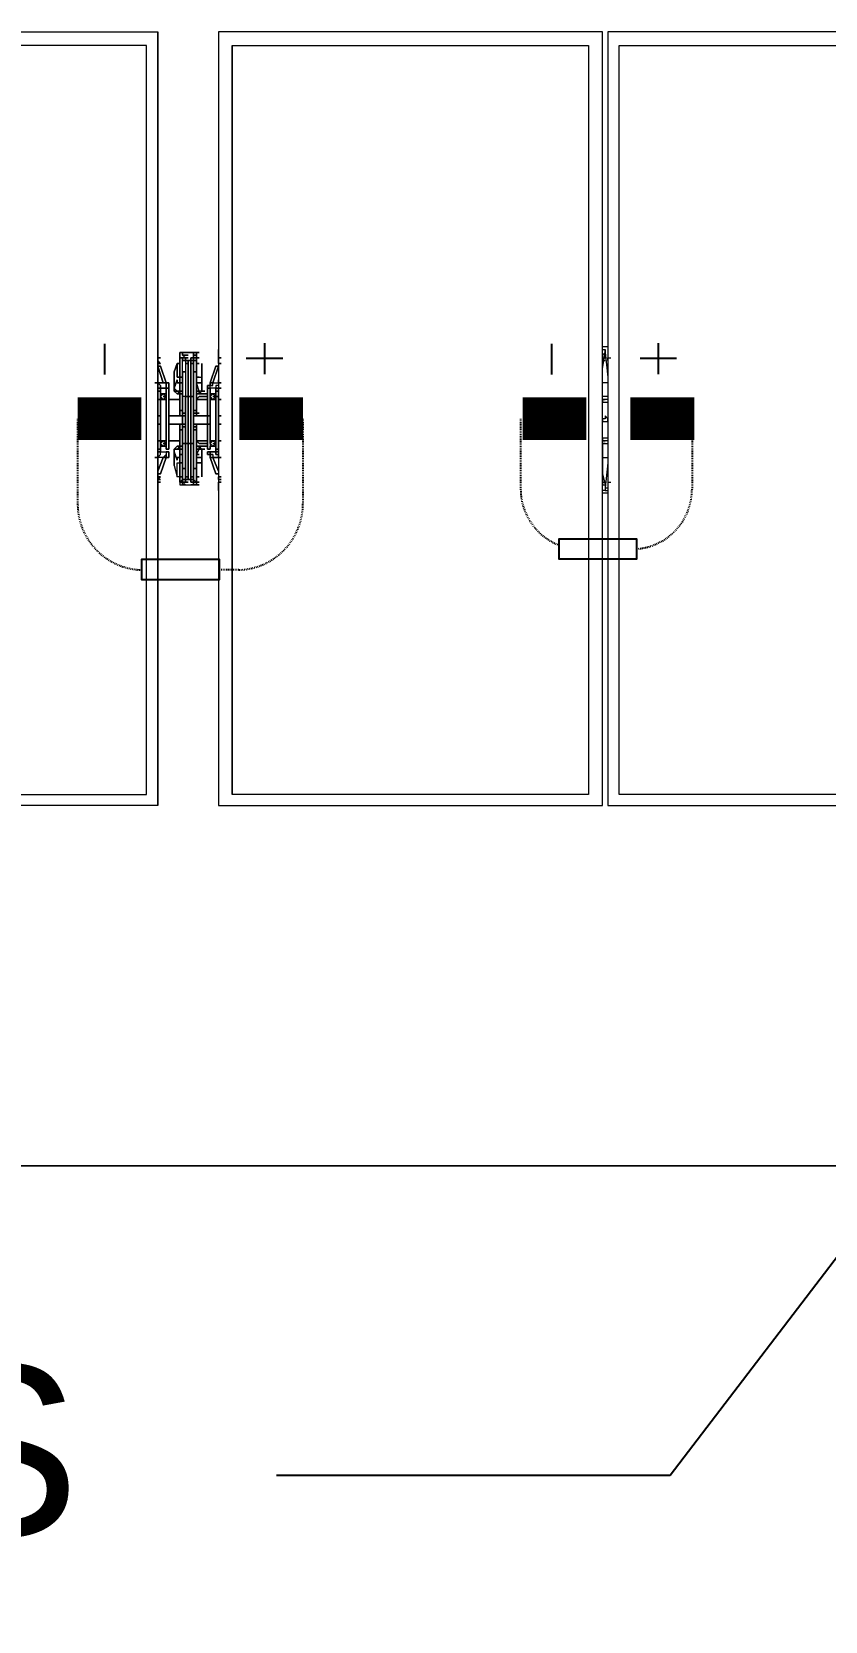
# Model space of a CAD drawing. Header units: feet. Extents: x -12372 to 90117, y -14865 to 4121.
# Drawn here: x 1291.1 to 1384, y 1225.2 to 1411.2 of the extents above; entities that cross this region are included whole.
import ezdxf
from ezdxf import colors
from ezdxf.entities.mleader import LeaderData, LeaderLine
from ezdxf.lldxf.tags import DXFTag
from ezdxf.math import Vec2, Vec3

# ---------------------------------------------------------------- set-up
doc = ezdxf.new("R2010")
doc.units = ezdxf.units.FT
doc.header["$MEASUREMENT"] = 0
doc.linetypes.add('HIDDEN', pattern=[0.375, 0.25, -0.125])
for name, color, linetype in [('E-DC HARNESS-POS', 10, 'DC HARNESS CABLE'), ('E-HARN-COMP', 8, 'Continuous'), ('E-TRNK-CABL-NEG', 6, 'HIDDEN'), ('E-TRUNK-CABLE-POS', 6, 'HIDDEN'), ('G-ANNO-TEXT', 1, 'Continuous'), ('Polarity-Text', 7, 'Continuous')]:
    doc.layers.add(name, color=color, linetype=linetype)
doc.styles.add('NEI-A', font='arial.ttf')
doc.styles.get("Standard").update_dxf_attribs({"font": 'arial.ttf'})
tags = doc.linetypes.add('DC HARNESS CABLE', pattern='A,0.5,-0.2,["DH",Standard,S=0.1,R=0,X=-0.1,Y=-0.05],-0.2', length=0.9).pattern_tags.tags
tags[6] = DXFTag(74, 10)

# ---------------------------------------------------------------- blocks, each defined once
blk = doc.blocks.new('A$Cc93f9aa1')
at = {"lineweight": 5}
for points in [[(5.98309, 0), (5.75143, 0), (5.75143, 0.46665), (5.98309, 0.46665)], [(6.25141, 0), (6.25141, 0.46665), (6.01976, 0.46665), (6.01976, 0)], [(6.48474, 0.46665), (6.25475, 0.46665), (6.25475, 0), (6.48474, 0)], [(5.97642, 0.00667), (5.97642, 0.45831), (5.7581, 0.45831), (5.7581, 0.00667)], [(6.02809, 0.45831), (6.24308, 0.45831), (6.24308, 0.00667), (6.02809, 0.00667)], [(6.26141, 0.45831), (6.47807, 0.45831), (6.47807, 0.00667), (6.26141, 0.00667)], [(5.98476, 0.26666), (5.98309, 0.26832), (5.98309, 0.26999), (5.98309, 0.27499), (5.98309, 0.26999), (5.98309, 0.26832)], [(6.00809, 0.26999), (6.00642, 0.26999), (6.00642, 0.27332), (6.00642, 0.27166), (6.00476, 0.27166), (6.00476, 0.26999), (6.00642, 0.26999), (6.00476, 0.26999), (6.00642, 0.26999), (6.00476, 0.26999), (6.00309, 0.26999), (6.00476, 0.26999), (6.00309, 0.26999), (6.00476, 0.26999), (6.00642, 0.26999), (6.00476, 0.26999), (6.00309, 0.26999), (6.00309, 0.26832), (6.00309, 0.26999), (6.00476, 0.26999), (6.00309, 0.26999), (6.00476, 0.26999), (6.00476, 0.26832), (6.00309, 0.26832), (6.00142, 0.26832), (5.99976, 0.26832), (5.99809, 0.26832), (5.99809, 0.26999), (5.99642, 0.26999), (5.99642, 0.27332), (5.99809, 0.27332), (5.99809, 0.27166), (5.99976, 0.27166), (5.99809, 0.27166), (5.99809, 0.27332), (5.99976, 0.27332), (6.00476, 0.27332), (6.00642, 0.27332), (6.00809, 0.27332), (6.00642, 0.27332), (6.00476, 0.27332), (5.99976, 0.27332), (5.99809, 0.27332), (5.99642, 0.27332), (5.99642, 0.26999), (5.99809, 0.26999), (5.99809, 0.26832), (5.99976, 0.26832), (6.00142, 0.26832), (6.00309, 0.26832), (6.00476, 0.26832), (6.00476, 0.26999), (6.00476, 0.27166), (6.00642, 0.27166), (6.00642, 0.27332), (6.00642, 0.26999)], [(5.99642, 0.23832), (5.99809, 0.23832), (5.99642, 0.23832), (5.99642, 0.26166), (5.99642, 0.26999), (5.99809, 0.26999), (5.99642, 0.26999), (5.99642, 0.26166)], [(5.99976, 0.26999), (5.99809, 0.26999), (5.99642, 0.26999), (5.99809, 0.26999)], [(6.00142, 0.27166), (5.99976, 0.27166), (5.99809, 0.27166), (5.99976, 0.26999), (6.00142, 0.26999), (5.99976, 0.26999), (6.00142, 0.26999), (5.99976, 0.26999), (5.99809, 0.27166), (5.99976, 0.27166)], [(6.00142, 0.26999), (5.99976, 0.26999)], [(6.00142, 0.26832), (5.99976, 0.26832), (5.99976, 0.26999), (5.99976, 0.26832), (6.00142, 0.26832), (6.00142, 0.26666), (5.99976, 0.26666), (6.00142, 0.26666)], [(6.01976, 0.26999), (6.01976, 0.26666), (6.01976, 0.26999), (6.01976, 0.27499)], [(5.98476, 0.25166), (5.98476, 0.24999), (5.98309, 0.24999), (5.98309, 0.25166), (5.98476, 0.25166), (5.98476, 0.25332), (5.98309, 0.25499), (5.98642, 0.25499), (5.98809, 0.25499), (5.98476, 0.26499), (5.98809, 0.25499), (5.98642, 0.25499), (5.98809, 0.25499), (5.98809, 0.25332), (5.98809, 0.25166)], [(5.99476, 0.26666), (5.99309, 0.26166), (5.99309, 0.24999), (5.99309, 0.25166), (5.99309, 0.24999), (5.99309, 0.26166)], [(5.99309, 0.24999), (5.99309, 0.25999)], [(5.99642, 0.26666), (5.99642, 0.25832), (5.99642, 0.26666), (5.99476, 0.26666), (5.99476, 0.25832), (5.99476, 0.26666)], [(6.00642, 0.19499), (6.00642, 0.20333), (6.00642, 0.19499), (6.00809, 0.19499), (6.00642, 0.19499), (6.00476, 0.19666), (6.00642, 0.19499), (6.00642, 0.19333), (6.00476, 0.19333), (6.00476, 0.19499), (6.00476, 0.19666), (6.00476, 0.19499), (6.00642, 0.19499), (6.00476, 0.19499), (6.00476, 0.19333), (6.00642, 0.19333), (6.00642, 0.19499), (6.00476, 0.19499), (6.00476, 0.19333), (6.00642, 0.19333), (6.00809, 0.19333), (6.00642, 0.19333), (6.00476, 0.19333), (6.00476, 0.19499), (6.00309, 0.19499), (6.00476, 0.19499), (6.00309, 0.19499), (6.00476, 0.19499), (6.00309, 0.19499), (6.00476, 0.19499), (6.00309, 0.19499), (6.00476, 0.19499), (6.00476, 0.19666), (6.00309, 0.19666), (6.00309, 0.21832), (6.00142, 0.21832), (6.00142, 0.24666), (6.00309, 0.24666), (6.00309, 0.26832), (6.00476, 0.26832), (6.00476, 0.24666), (6.00309, 0.24666), (6.00309, 0.21832), (6.00476, 0.21832), (6.00476, 0.24666), (6.00476, 0.21832), (6.00309, 0.21832), (6.00309, 0.24666), (6.00476, 0.24666), (6.00476, 0.26832), (6.00309, 0.26832), (6.00309, 0.24666), (6.00142, 0.24666), (6.00142, 0.21832), (6.00309, 0.21832), (6.00309, 0.19666), (6.00476, 0.19666), (6.00309, 0.19666), (6.00142, 0.19666), (5.99976, 0.19666), (5.99976, 0.19499), (5.99809, 0.19499), (5.99642, 0.19499), (5.99809, 0.19666), (5.99642, 0.19499), (5.99642, 0.19333), (5.99809, 0.19333), (5.99809, 0.19499), (5.99976, 0.19499), (5.99809, 0.19499), (5.99809, 0.19666), (5.99809, 0.19499), (5.99642, 0.19499), (5.99642, 0.19333), (5.99809, 0.19333), (5.99809, 0.19499), (5.99976, 0.19499), (5.99809, 0.19499), (5.99976, 0.19499), (5.99976, 0.19666), (6.00142, 0.19666), (6.00309, 0.19666), (6.00476, 0.19666), (6.00476, 0.19499)], [(5.99976, 0.26832), (5.99976, 0.24666), (5.99809, 0.24666), (5.99809, 0.26832)], [(5.99976, 0.26832), (5.99976, 0.24666), (5.99809, 0.24666), (5.99809, 0.26832)], [(5.99976, 0.24666), (5.99976, 0.21832), (5.99809, 0.21832), (5.99809, 0.24666), (5.99809, 0.21832), (5.99976, 0.21832), (5.99976, 0.24666), (6.00142, 0.24666), (6.00142, 0.26666), (6.00142, 0.24666)], [(5.99976, 0.26166), (5.99809, 0.26166)], [(5.99976, 0.26166), (5.99809, 0.26166)], [(6.00642, 0.26832), (6.00476, 0.26832), (6.00309, 0.26832), (6.00476, 0.26832)], [(6.00476, 0.26666), (6.00309, 0.26666)], [(6.00809, 0.23666), (6.00642, 0.23666), (6.00642, 0.23832), (6.00476, 0.23832), (6.00642, 0.23832), (6.00642, 0.26166), (6.00476, 0.26166), (6.00642, 0.26166), (6.00642, 0.23832), (6.00642, 0.23499), (6.00809, 0.23499), (6.00642, 0.23499), (6.00809, 0.23499), (6.00642, 0.23499), (6.00809, 0.23499), (6.00642, 0.23499), (6.00642, 0.23832), (6.00642, 0.23666)], [(6.00642, 0.26166), (6.00476, 0.26166)], [(6.00809, 0.26666), (6.00642, 0.26666)], [(6.00976, 0.25166), (6.00976, 0.25666), (6.00976, 0.25832), (6.00976, 0.25666), (6.00976, 0.25499), (6.00642, 0.25499), (6.00976, 0.25499), (6.00976, 0.25666), (6.00976, 0.25166), (6.00976, 0.24999), (6.00809, 0.24999), (6.00642, 0.25499), (6.00642, 0.25832), (6.00976, 0.25832), (6.00976, 0.26666), (6.00976, 0.26166), (6.00976, 0.24999)], [(6.00976, 0.24999), (6.00976, 0.25999), (6.00976, 0.24999), (6.00809, 0.24832), (6.00976, 0.24999), (6.00809, 0.24832), (6.00809, 0.24999), (6.00642, 0.25499), (6.00642, 0.25832), (6.00642, 0.26666), (6.00642, 0.25832), (6.00976, 0.25832), (6.00976, 0.26666), (6.00976, 0.26166)], [(6.01642, 0.25332), (6.01642, 0.25499), (6.01476, 0.25499), (6.01809, 0.26499), (6.01476, 0.25499), (6.01642, 0.25499), (6.01976, 0.25499), (6.01976, 0.25332), (6.01809, 0.25332), (6.01809, 0.25166), (6.01476, 0.25166), (6.01476, 0.25332), (6.01642, 0.25332), (6.01642, 0.25499), (6.01976, 0.25499), (6.01976, 0.25332), (6.01809, 0.25332), (6.01809, 0.25166), (6.01476, 0.25166), (6.01476, 0.25332)], [(5.98309, 0.25166), (5.98309, 0.24999), (5.98476, 0.24999), (5.98476, 0.25166), (5.98809, 0.25166), (5.98809, 0.25332), (5.98809, 0.25499), (5.98642, 0.25499), (5.98309, 0.25499), (5.98476, 0.25332), (5.98476, 0.25166)], [(5.98476, 0.21499), (5.98476, 0.21332), (5.98476, 0.21499), (5.98309, 0.21499), (5.98309, 0.24999), (5.98309, 0.21499)], [(5.98809, 0.25166), (5.98976, 0.25166), (5.98976, 0.25499), (5.98809, 0.25499), (5.98976, 0.25499), (5.98809, 0.25499), (5.98809, 0.25332), (5.98809, 0.25499), (5.98976, 0.25499), (5.98976, 0.25166), (5.98809, 0.25166), (5.98976, 0.25166), (5.98976, 0.21499), (5.98809, 0.21499), (5.98976, 0.21499), (5.98976, 0.25166)], [(5.99476, 0.25832), (5.99642, 0.25832), (5.99642, 0.25499), (5.99642, 0.24999), (5.99476, 0.24999), (5.99309, 0.25166), (5.99476, 0.25666), (5.99476, 0.25499), (5.99642, 0.25499), (5.99642, 0.25832)], [(5.99309, 0.25832), (5.99309, 0.25666)], [(5.99476, 0.25666), (5.99309, 0.25166), (5.99476, 0.24999), (5.99642, 0.24999), (5.99642, 0.25499), (5.99476, 0.25499)], [(5.99476, 0.24999), (5.99309, 0.24999), (5.99476, 0.24832), (5.99309, 0.24999), (5.99476, 0.24999), (5.99642, 0.24832), (5.99809, 0.24832), (5.99642, 0.24832), (5.99809, 0.24832), (5.99642, 0.24832), (5.99642, 0.24999), (5.99642, 0.24832)], [(5.99642, 0.24832), (5.99476, 0.24832), (5.99309, 0.24999), (5.99476, 0.24832)], [(6.00976, 0.24999), (6.00809, 0.24832), (6.00976, 0.24832), (6.00809, 0.24832), (6.00976, 0.24999), (6.01142, 0.24999), (6.00976, 0.24999), (6.00976, 0.25166), (6.00976, 0.24999), (6.00809, 0.24999), (6.00809, 0.24832)], [(6.01476, 0.21499), (6.01309, 0.21499), (6.01309, 0.25166), (6.01476, 0.25166), (6.01309, 0.25166), (6.01309, 0.25332), (6.01476, 0.25332), (6.01476, 0.25499), (6.01476, 0.25332), (6.01309, 0.25332), (6.01309, 0.25166), (6.01476, 0.25166), (6.01309, 0.25166), (6.01309, 0.21499)], [(6.01642, 0.25499), (6.01476, 0.25499), (6.01476, 0.25332), (6.01642, 0.25332), (6.01476, 0.25332), (6.01476, 0.25499)], [(6.02142, 0.25166), (6.01976, 0.25166), (6.01976, 0.24999), (6.01976, 0.25166), (6.01809, 0.25166), (6.01976, 0.25166)], [(6.01809, 0.24999), (6.01809, 0.25166), (6.01809, 0.24999), (6.01976, 0.24999), (6.01976, 0.21499), (6.01809, 0.21499), (6.01976, 0.21499), (6.01976, 0.24999)], [(5.98809, 0.24499), (5.98642, 0.24499), (5.98476, 0.24666), (5.98476, 0.24832), (5.98642, 0.24832), (5.98476, 0.24832), (5.98476, 0.24666), (5.98476, 0.24832), (5.98642, 0.24832), (5.98809, 0.24832), (5.98642, 0.24832), (5.98476, 0.24832), (5.98476, 0.24666), (5.98476, 0.24499), (5.98476, 0.24666), (5.98642, 0.24499), (5.98476, 0.24499), (5.98309, 0.24499), (5.98476, 0.24499), (5.98642, 0.24499), (5.98809, 0.24499), (5.98809, 0.24666), (5.98809, 0.24832)], [(5.98642, 0.24832), (5.98476, 0.24666), (5.98642, 0.24499), (5.98809, 0.24666)], [(5.98642, 0.24832), (5.98476, 0.24666), (5.98642, 0.24499), (5.98809, 0.24666)], [(5.98642, 0.24832), (5.98809, 0.24832)], [(5.98809, 0.24499), (5.98642, 0.24499), (5.98809, 0.24499), (5.98809, 0.24666), (5.98642, 0.24666), (5.98809, 0.24666), (5.98642, 0.24666), (5.98809, 0.24666), (5.98642, 0.24666), (5.98809, 0.24666), (5.98642, 0.24666), (5.98809, 0.24666), (5.98642, 0.24666), (5.98809, 0.24666), (5.98642, 0.24666), (5.98809, 0.24666), (5.98642, 0.24666), (5.98809, 0.24666), (5.98642, 0.24666), (5.98809, 0.24666), (5.98642, 0.24666), (5.98809, 0.24666), (5.98809, 0.24832)], [(5.98976, 0.24499), (5.99642, 0.24499)], [(5.99642, 0.24832), (5.99642, 0.24666), (5.99642, 0.24832), (5.99476, 0.24832)], [(6.00642, 0.24832), (6.01309, 0.24832), (6.00642, 0.24832), (6.00809, 0.24832), (6.00976, 0.24832), (6.00809, 0.24832)], [(6.01309, 0.24666), (6.00809, 0.24666), (6.00642, 0.24499), (6.01309, 0.24499), (6.00642, 0.24499), (6.00809, 0.24666)], [(6.01476, 0.24832), (6.01642, 0.24832), (6.01476, 0.24832), (6.01476, 0.24666), (6.01642, 0.24499), (6.01476, 0.24499), (6.01476, 0.24666)], [(6.01642, 0.24832), (6.01476, 0.24666), (6.01642, 0.24499), (6.01809, 0.24666)], [(6.01476, 0.24832), (6.01642, 0.24832), (6.01476, 0.24832), (6.01476, 0.24666)], [(6.01642, 0.24832), (6.01476, 0.24666), (6.01642, 0.24499), (6.01809, 0.24666)], [(6.01642, 0.24499), (6.01809, 0.24499), (6.01809, 0.24832), (6.01809, 0.24499)], [(6.02142, 0.24499), (6.01976, 0.24499)], [(5.98476, 0.23499), (5.98309, 0.23499)], [(5.98476, 0.23499), (5.98309, 0.23499)], [(5.99809, 0.22999), (5.98976, 0.22999), (5.98976, 0.23499), (5.99809, 0.23499), (5.99642, 0.23499), (5.99642, 0.23666), (5.99642, 0.23832), (5.99642, 0.23499), (5.99809, 0.23499), (5.99642, 0.23499), (5.99809, 0.23499), (5.98976, 0.23499), (5.98976, 0.22999), (5.99809, 0.22999), (5.99976, 0.22999), (5.99809, 0.22999), (5.99642, 0.22999), (5.99642, 0.22666), (5.99642, 0.22999), (5.99809, 0.22999), (5.99642, 0.22999)], [(5.99642, 0.23666), (5.99642, 0.23499), (5.99642, 0.23832)], [(5.99809, 0.23499), (5.99642, 0.23499)], [(5.99976, 0.23666), (5.99809, 0.23666)], [(5.99976, 0.23666), (5.99809, 0.23666)], [(6.00476, 0.23499), (6.01309, 0.23499), (6.01309, 0.22999), (6.01309, 0.23499), (6.01476, 0.23499), (6.01309, 0.23499)], [(6.00642, 0.23499), (6.00642, 0.23666), (6.00809, 0.23666), (6.00642, 0.23666)], [(6.02142, 0.23499), (6.01976, 0.23499)], [(6.02142, 0.23499), (6.01976, 0.23499)], [(6.25308, 0.23499), (6.25308, 0.23332), (6.25141, 0.23332), (6.25141, 0.23166), (6.25308, 0.23166), (6.25475, 0.23166), (6.25475, 0.23332)], [(5.98476, 0.22999), (5.98309, 0.22999)], [(5.98476, 0.22999), (5.98309, 0.22999)], [(5.99642, 0.22999), (5.99642, 0.22666)], [(5.99809, 0.22999), (5.99642, 0.22999)], [(5.99642, 0.22666), (5.99642, 0.20333), (5.99642, 0.19499), (5.99809, 0.19499), (5.99809, 0.19666), (5.99809, 0.19499), (5.99642, 0.19499), (5.99642, 0.20333), (5.99642, 0.22666), (5.99809, 0.22666)], [(6.01476, 0.22999), (6.01309, 0.22999), (6.00476, 0.22999), (6.01309, 0.22999)], [(6.00642, 0.22666), (6.00476, 0.22666), (6.00642, 0.22666), (6.00642, 0.20333), (6.00476, 0.20333), (6.00642, 0.20333)], [(6.00642, 0.22666), (6.00642, 0.22999)], [(6.02142, 0.22999), (6.01976, 0.22999)], [(6.02142, 0.22999), (6.01976, 0.22999)], [(5.98809, 0.21999), (5.98809, 0.21832), (5.98809, 0.21666), (5.98642, 0.21666), (5.98476, 0.21666), (5.98476, 0.21832), (5.98642, 0.21666), (5.98809, 0.21666), (5.98642, 0.21666), (5.98476, 0.21832), (5.98476, 0.21666), (5.98642, 0.21666), (5.98809, 0.21666), (5.98809, 0.21832), (5.98809, 0.21999), (5.98642, 0.21999), (5.98476, 0.21999), (5.98309, 0.21999), (5.98476, 0.21999), (5.98476, 0.21832), (5.98476, 0.21999), (5.98642, 0.21999), (5.98809, 0.21999), (5.98809, 0.21832), (5.98809, 0.21666), (5.98809, 0.21832), (5.98642, 0.21832), (5.98809, 0.21832), (5.98642, 0.21832), (5.98809, 0.21832), (5.98642, 0.21832), (5.98809, 0.21832), (5.98642, 0.21832), (5.98809, 0.21832), (5.98642, 0.21832), (5.98809, 0.21832), (5.98642, 0.21832), (5.98809, 0.21832), (5.98642, 0.21832), (5.98809, 0.21832), (5.98642, 0.21832), (5.98809, 0.21832), (5.98642, 0.21832), (5.98809, 0.21832)], [(5.98309, 0.21499), (5.98309, 0.21332)], [(5.98809, 0.21166), (5.98642, 0.20999), (5.98809, 0.20999), (5.98476, 0.19999), (5.98809, 0.20999), (5.98642, 0.20999), (5.98309, 0.20999), (5.98476, 0.21166), (5.98476, 0.21332), (5.98809, 0.21332), (5.98809, 0.21166), (5.98642, 0.20999), (5.98309, 0.20999), (5.98476, 0.21166), (5.98476, 0.21332), (5.98809, 0.21332)], [(5.98642, 0.21999), (5.98476, 0.21999), (5.98476, 0.21832), (5.98476, 0.21999), (5.98642, 0.21999), (5.98809, 0.21999)], [(5.98642, 0.21999), (5.98476, 0.21832), (5.98642, 0.21666), (5.98809, 0.21832)], [(5.98642, 0.21999), (5.98476, 0.21832), (5.98642, 0.21666), (5.98809, 0.21832)], [(5.98809, 0.21332), (5.98976, 0.21332), (5.98976, 0.20999), (5.98976, 0.21332)], [(5.98809, 0.20999), (5.98976, 0.20999), (5.98809, 0.20999), (5.98809, 0.21166), (5.98809, 0.20999), (5.98976, 0.20999)], [(5.99642, 0.21999), (5.98976, 0.21999)], [(5.99476, 0.20832), (5.99476, 0.20999), (5.99642, 0.20999), (5.99642, 0.21166), (5.99642, 0.21499), (5.99642, 0.21666), (5.99476, 0.21499), (5.99642, 0.21666), (5.99642, 0.21499), (5.99309, 0.21499), (5.99309, 0.21332), (5.99309, 0.21499), (5.99476, 0.21666), (5.99642, 0.21666), (5.99809, 0.21666), (5.99642, 0.21666), (5.99476, 0.21666), (5.99309, 0.21499), (5.99309, 0.20499), (5.99309, 0.21499), (5.99309, 0.20499), (5.99309, 0.21499), (5.99309, 0.21332)], [(5.99642, 0.21666), (5.99476, 0.21666), (5.99309, 0.21499), (5.99476, 0.21666)], [(5.99309, 0.21332), (5.99309, 0.21499), (5.99642, 0.21499), (5.99642, 0.21166), (5.99642, 0.20999), (5.99476, 0.20999), (5.99476, 0.20832)], [(5.99976, 0.21832), (6.00142, 0.21832), (6.00142, 0.19833), (5.99976, 0.19833), (6.00142, 0.19833), (6.00142, 0.19666), (5.99976, 0.19666), (6.00142, 0.19666), (6.00142, 0.19833), (6.00142, 0.21832), (5.99976, 0.21832), (5.99976, 0.19666), (5.99809, 0.19666), (5.99809, 0.21832), (5.99809, 0.19666), (5.99976, 0.19666)], [(6.00309, 0.19499), (6.00309, 0.19666), (6.00476, 0.19666), (6.00476, 0.21832), (6.00476, 0.19666), (6.00309, 0.19666)], [(6.00809, 0.21832), (6.01309, 0.21832), (6.00809, 0.21832), (6.00642, 0.21999), (6.01309, 0.21999), (6.00642, 0.21999)], [(6.01142, 0.21499), (6.00976, 0.21499), (6.00809, 0.21666), (6.00976, 0.21499), (6.00809, 0.21666), (6.00809, 0.21499), (6.00809, 0.21666), (6.00642, 0.21666), (6.01309, 0.21666), (6.00642, 0.21666), (6.00809, 0.21666), (6.00976, 0.21666), (6.00809, 0.21666), (6.00976, 0.21499), (6.00809, 0.21666), (6.00976, 0.21499)], [(6.00976, 0.20832), (6.00976, 0.21499), (6.00809, 0.21499), (6.00642, 0.21166), (6.00642, 0.20999), (6.00976, 0.20999), (6.00976, 0.20832), (6.00976, 0.20666), (6.00976, 0.20832), (6.00976, 0.20999), (6.00642, 0.20999), (6.00642, 0.21166), (6.00809, 0.21499), (6.00976, 0.21499)], [(6.00976, 0.21666), (6.00809, 0.21666)], [(6.00976, 0.21332), (6.00976, 0.21499), (6.00976, 0.20499), (6.00976, 0.21499), (6.00976, 0.19833), (6.00976, 0.21499)], [(6.01476, 0.21332), (6.01309, 0.21332), (6.01309, 0.21166), (6.01476, 0.21166), (6.01476, 0.20999), (6.01476, 0.21166), (6.01642, 0.21166), (6.01476, 0.21166), (6.01476, 0.21332), (6.01476, 0.21166), (6.01642, 0.21166), (6.01642, 0.20999), (6.01476, 0.20999), (6.01476, 0.21166), (6.01309, 0.21166), (6.01309, 0.21332), (6.01476, 0.21332), (6.01809, 0.21332), (6.01809, 0.21499), (6.01809, 0.21332)], [(6.01642, 0.21999), (6.01476, 0.21832), (6.01642, 0.21666), (6.01809, 0.21832)], [(6.01809, 0.21999), (6.01809, 0.21832), (6.01809, 0.21999), (6.01642, 0.21999), (6.01476, 0.21999), (6.01642, 0.21999), (6.01809, 0.21999), (6.01476, 0.21999), (6.01476, 0.21832), (6.01476, 0.21999), (6.01476, 0.21832), (6.01476, 0.21666), (6.01642, 0.21666), (6.01476, 0.21832), (6.01476, 0.21666), (6.01642, 0.21666), (6.01476, 0.21832), (6.01476, 0.21999)], [(6.01642, 0.21999), (6.01476, 0.21832), (6.01642, 0.21666), (6.01809, 0.21832)], [(6.01642, 0.20999), (6.01976, 0.20999), (6.01976, 0.21166), (6.01809, 0.21166), (6.01809, 0.21332), (6.01976, 0.21332), (6.01976, 0.21499), (6.01976, 0.21332), (6.01809, 0.21332), (6.01809, 0.21166), (6.01976, 0.21166), (6.01976, 0.20999), (6.01642, 0.20999), (6.01476, 0.20999), (6.01809, 0.19999), (6.01476, 0.20999)], [(6.01642, 0.20999), (6.01476, 0.20999), (6.01476, 0.21166), (6.01642, 0.21166)], [(6.01809, 0.21666), (6.01642, 0.21666), (6.01809, 0.21666), (6.01809, 0.21832)], [(6.02142, 0.21999), (6.01976, 0.21999)], [(5.99309, 0.20832), (5.99309, 0.20666)], [(5.99476, 0.19833), (5.99476, 0.20666), (5.99642, 0.20666), (5.99642, 0.19833)], [(5.99476, 0.19833), (5.99476, 0.20666), (5.99642, 0.20666), (5.99642, 0.19833)], [(5.99642, 0.20999), (5.99642, 0.20666)], [(5.99976, 0.20333), (5.99809, 0.20333)], [(5.99976, 0.20333), (5.99809, 0.20333)], [(6.00642, 0.20333), (6.00476, 0.20333)], [(6.00642, 0.20666), (6.00642, 0.20999)], [(6.00809, 0.19833), (6.00642, 0.19833), (6.00809, 0.19833), (6.00642, 0.19833), (6.00642, 0.20666), (6.00976, 0.20666), (6.00976, 0.19833), (6.00976, 0.20666), (6.00642, 0.20666), (6.00642, 0.19833)], [(5.98309, 0.19666), (5.98476, 0.19833)], [(5.98309, 0.18999), (5.98309, 0.19499)], [(5.99809, 0.19833), (5.99642, 0.19833)], [(6.00142, 0.19499), (5.99976, 0.19499)], [(6.00476, 0.19833), (6.00309, 0.19833)], [(6.00476, 0.19499), (6.00309, 0.19499)], [(6.00476, 0.19333), (6.00309, 0.19333), (6.00642, 0.19333), (6.00309, 0.19333)], [(6.01976, 0.19833), (6.01976, 0.19666)], [(6.01976, 0.18999), (6.01976, 0.19499)]]:
    blk.add_lwpolyline(points, close=True, dxfattribs=at)
for points in [[(5.98309, 0), (5.98309, 0.46665)], [(6.01976, 0.46665), (6.01976, 0)], [(5.97642, 0.00667), (5.97642, 0.45831)], [(6.02809, 0.45831), (6.02809, 0.00667)], [(5.99809, 0.26999), (5.99976, 0.26999), (5.99809, 0.26999)], [(5.99809, 0.26999), (5.99976, 0.26999), (5.99809, 0.26999)], [(6.00476, 0.27166), (6.00642, 0.27166), (6.00476, 0.27166)], [(6.00476, 0.27166), (6.00642, 0.27166), (6.00476, 0.27166)], [(6.00476, 0.26999), (6.00476, 0.26999)], [(6.00476, 0.26999), (6.00642, 0.26999)], [(6.00476, 0.26999), (6.00476, 0.26999)], [(6.00642, 0.26999), (6.00476, 0.26999)], [(6.00642, 0.26166), (6.00642, 0.26999)], [(6.00642, 0.26166), (6.00642, 0.26999)], [(6.25475, 0.27666), (6.25141, 0.27666)], [(6.25308, 0.26999), (6.25308, 0.27332), (6.25308, 0.27499), (6.25308, 0.27332), (6.25141, 0.27166), (6.25141, 0.26999), (6.25141, 0.26832)], [(6.25308, 0.25499), (6.25141, 0.25499), (6.25141, 0.26332), (6.25308, 0.27332)], [(5.98309, 0.26666), (5.98309, 0.26666)], [(5.98309, 0.26666), (5.98309, 0.26666)], [(5.99309, 0.25999), (5.99309, 0.25999)], [(5.99309, 0.25999), (5.99309, 0.25999)], [(6.00809, 0.26666), (6.00809, 0.26666)], [(6.00809, 0.26666), (6.00809, 0.26666)], [(6.00976, 0.25999), (6.00976, 0.25999)], [(6.00976, 0.25999), (6.00976, 0.25999)], [(6.01976, 0.26666), (6.01976, 0.26666)], [(6.01976, 0.26666), (6.01976, 0.26666)], [(5.98809, 0.25166), (5.98809, 0.25166)], [(5.98809, 0.25166), (5.98809, 0.25166)], [(5.98976, 0.25166), (5.98976, 0.25166)], [(5.98976, 0.25166), (5.98976, 0.25166)], [(6.01309, 0.25166), (6.01309, 0.25166)], [(6.01309, 0.25166), (6.01309, 0.25166)], [(6.25308, 0.24666), (6.25141, 0.24666), (6.25141, 0.25499)], [(5.98476, 0.24832), (5.98476, 0.24832)], [(5.98476, 0.24832), (5.98476, 0.24832)], [(5.98476, 0.24666), (5.98476, 0.24666)], [(5.98476, 0.24666), (5.98476, 0.24666)], [(5.98476, 0.24499), (5.98476, 0.24499)], [(5.98476, 0.24499), (5.98476, 0.24499)], [(5.98642, 0.24832), (5.98642, 0.24832)], [(5.98642, 0.24832), (5.98642, 0.24832)], [(5.98642, 0.24499), (5.98642, 0.24499)], [(5.98642, 0.24499), (5.98642, 0.24499)], [(5.98809, 0.24832), (5.98809, 0.24832)], [(5.98809, 0.24832), (5.98809, 0.24832)], [(5.98809, 0.24666), (5.98809, 0.24666)], [(5.98809, 0.24666), (5.98809, 0.24666)], [(5.98809, 0.24499), (5.98809, 0.24499)], [(5.98809, 0.24499), (5.98809, 0.24499)], [(6.01476, 0.24666), (6.01476, 0.24499), (6.01642, 0.24499), (6.01809, 0.24499), (6.01809, 0.24666), (6.01642, 0.24666), (6.01809, 0.24666), (6.01642, 0.24666), (6.01809, 0.24666), (6.01642, 0.24666), (6.01809, 0.24666), (6.01642, 0.24666), (6.01809, 0.24666), (6.01642, 0.24666), (6.01809, 0.24666), (6.01642, 0.24666), (6.01809, 0.24666), (6.01642, 0.24666), (6.01809, 0.24666), (6.01642, 0.24666), (6.01809, 0.24666), (6.01642, 0.24666), (6.01809, 0.24666), (6.01976, 0.24666), (6.01809, 0.24666), (6.01809, 0.24832), (6.01809, 0.24666), (6.01809, 0.24499)], [(6.01476, 0.24832), (6.01476, 0.24832)], [(6.01476, 0.24832), (6.01476, 0.24832)], [(6.01476, 0.24666), (6.01476, 0.24666)], [(6.01476, 0.24666), (6.01642, 0.24499)], [(6.01476, 0.24666), (6.01476, 0.24666)], [(6.01476, 0.24499), (6.01476, 0.24499)], [(6.01476, 0.24499), (6.01476, 0.24499)], [(6.01642, 0.24832), (6.01809, 0.24832), (6.01642, 0.24832)], [(6.01642, 0.24832), (6.01642, 0.24832)], [(6.01642, 0.24832), (6.01809, 0.24832), (6.01642, 0.24832)], [(6.01642, 0.24832), (6.01642, 0.24832)], [(6.01642, 0.24499), (6.01642, 0.24499)], [(6.01642, 0.24499), (6.01809, 0.24499)], [(6.01642, 0.24499), (6.01642, 0.24499)], [(6.01809, 0.24832), (6.01809, 0.24832)], [(6.01809, 0.24832), (6.01809, 0.24832)], [(6.01809, 0.24666), (6.01809, 0.24666)], [(6.01809, 0.24666), (6.01809, 0.24666)], [(6.01809, 0.24499), (6.01809, 0.24499)], [(6.01809, 0.24499), (6.01809, 0.24499)], [(6.25475, 0.24666), (6.25141, 0.24666)], [(6.25475, 0.24499), (6.25141, 0.24499), (6.25308, 0.24499)], [(6.25141, 0.24499), (6.25141, 0.24332), (6.25475, 0.24332)], [(5.99809, 0.22999), (5.99976, 0.22999)], [(5.99809, 0.22999), (5.99976, 0.22999)], [(6.00642, 0.22999), (6.00809, 0.22999)], [(6.00642, 0.22999), (6.00809, 0.22999)], [(6.00642, 0.22999), (6.00809, 0.22999)], [(6.00642, 0.22999), (6.00809, 0.22999)], [(6.00642, 0.22999), (6.00642, 0.22666)], [(6.00642, 0.22999), (6.00642, 0.22666)], [(6.00642, 0.22999), (6.00809, 0.22999)], [(6.00642, 0.22999), (6.00809, 0.22999)], [(6.00642, 0.22999), (6.00809, 0.22999)], [(6.00642, 0.22999), (6.00809, 0.22999)], [(6.25475, 0.22166), (6.25141, 0.22166), (6.25141, 0.21999)], [(5.98309, 0.21332), (5.98476, 0.21332), (5.98309, 0.21332)], [(5.98309, 0.21332), (5.98476, 0.21332), (5.98309, 0.21332)], [(5.98476, 0.21999), (5.98476, 0.21999)], [(5.98476, 0.21999), (5.98476, 0.21999)], [(5.98476, 0.21832), (5.98476, 0.21832)], [(5.98476, 0.21832), (5.98476, 0.21832)], [(5.98476, 0.21666), (5.98476, 0.21666)], [(5.98476, 0.21666), (5.98476, 0.21666)], [(5.98642, 0.21999), (5.98642, 0.21999)], [(5.98642, 0.21999), (5.98642, 0.21999)], [(5.98642, 0.21666), (5.98642, 0.21666)], [(5.98642, 0.21666), (5.98642, 0.21666)], [(5.98809, 0.21999), (5.98809, 0.21999)], [(5.98809, 0.21999), (5.98809, 0.21999)], [(5.98809, 0.21832), (5.98809, 0.21832)], [(5.98809, 0.21832), (5.98809, 0.21832)], [(5.98809, 0.21666), (5.98809, 0.21666)], [(5.98809, 0.21666), (5.98809, 0.21666)], [(5.98809, 0.21499), (5.98809, 0.21499)], [(5.98809, 0.21499), (5.98809, 0.21499)], [(5.98976, 0.21499), (5.98976, 0.21499)], [(5.98976, 0.21499), (5.98976, 0.21499)], [(5.99642, 0.21666), (5.99642, 0.21832)], [(5.99642, 0.21666), (5.99642, 0.21832)], [(5.99642, 0.21666), (5.99809, 0.21666)], [(5.99642, 0.21666), (5.99809, 0.21666)], [(6.01309, 0.21499), (6.01309, 0.21499)], [(6.01309, 0.21499), (6.01309, 0.21499)], [(6.01476, 0.21999), (6.01476, 0.21999)], [(6.01476, 0.21999), (6.01476, 0.21999)], [(6.01476, 0.21832), (6.01476, 0.21832)], [(6.01476, 0.21832), (6.01476, 0.21832)], [(6.01476, 0.21666), (6.01476, 0.21666)], [(6.01476, 0.21666), (6.01476, 0.21666)], [(6.01476, 0.21499), (6.01476, 0.21499)], [(6.01476, 0.21499), (6.01476, 0.21499)], [(6.01809, 0.21999), (6.01642, 0.21999)], [(6.01642, 0.21999), (6.01642, 0.21999)], [(6.01642, 0.21999), (6.01809, 0.21999)], [(6.01642, 0.21999), (6.01642, 0.21999)], [(6.01642, 0.21832), (6.01809, 0.21832)], [(6.01642, 0.21832), (6.01809, 0.21832)], [(6.01642, 0.21832), (6.01809, 0.21832)], [(6.01642, 0.21832), (6.01809, 0.21832)], [(6.01642, 0.21832), (6.01809, 0.21832)], [(6.01642, 0.21832), (6.01809, 0.21832)], [(6.01642, 0.21832), (6.01809, 0.21832)], [(6.01642, 0.21832), (6.01809, 0.21832)], [(6.01642, 0.21832), (6.01809, 0.21832)], [(6.01642, 0.21832), (6.01809, 0.21832)], [(6.01642, 0.21832), (6.01809, 0.21832)], [(6.01642, 0.21832), (6.01809, 0.21832)], [(6.01642, 0.21832), (6.01809, 0.21832)], [(6.01642, 0.21832), (6.01809, 0.21832)], [(6.01642, 0.21832), (6.01809, 0.21832)], [(6.01642, 0.21832), (6.01809, 0.21832)], [(6.01642, 0.21832), (6.01809, 0.21832)], [(6.01642, 0.21832), (6.01809, 0.21832)], [(6.01642, 0.21666), (6.01809, 0.21666)], [(6.01642, 0.21666), (6.01642, 0.21666)], [(6.01642, 0.21666), (6.01809, 0.21666)], [(6.01642, 0.21666), (6.01642, 0.21666)], [(6.01809, 0.21999), (6.01809, 0.21999)], [(6.01809, 0.21832), (6.01809, 0.21999)], [(6.01809, 0.21999), (6.01809, 0.21999)], [(6.01809, 0.21832), (6.01809, 0.21999)], [(6.01809, 0.21832), (6.01809, 0.21832)], [(6.01809, 0.21666), (6.01809, 0.21832)], [(6.01809, 0.21666), (6.01809, 0.21832)], [(6.01809, 0.21832), (6.01809, 0.21832)], [(6.01809, 0.21666), (6.01809, 0.21666)], [(6.01809, 0.21666), (6.01809, 0.21666)], [(6.25475, 0.21999), (6.25141, 0.21999), (6.25308, 0.21999)], [(6.25308, 0.21832), (6.25141, 0.21832), (6.25141, 0.20999), (6.25141, 0.19999), (6.25308, 0.19333), (6.25308, 0.19166), (6.25475, 0.19166)], [(6.25141, 0.21832), (6.25475, 0.21832)], [(5.99309, 0.20499), (5.99476, 0.19833)], [(5.99309, 0.20499), (5.99309, 0.20499)], [(5.99309, 0.20499), (5.99476, 0.19833)], [(5.99309, 0.20499), (5.99309, 0.20499)], [(6.00976, 0.20499), (6.00976, 0.20499)], [(6.00976, 0.20499), (6.00976, 0.20499)], [(5.98309, 0.19833), (5.98309, 0.19833)], [(5.98309, 0.19833), (5.98309, 0.19833)], [(5.98309, 0.19499), (5.98309, 0.19499)], [(5.98309, 0.19499), (5.98309, 0.19499)], [(5.99476, 0.19833), (5.99476, 0.19833)], [(5.99476, 0.19833), (5.99476, 0.19833)], [(5.99809, 0.19333), (5.99976, 0.19499)], [(5.99809, 0.19333), (5.99976, 0.19499)], [(5.99809, 0.19333), (5.99976, 0.19333)], [(5.99809, 0.19333), (5.99976, 0.19333)], [(5.99809, 0.19333), (5.99976, 0.19333)], [(5.99809, 0.19333), (6.00309, 0.19333)], [(5.99809, 0.19333), (5.99976, 0.19333)], [(5.99809, 0.19333), (5.99976, 0.19333)], [(5.99809, 0.19333), (5.99976, 0.19333)], [(5.99809, 0.19333), (6.00309, 0.19333)], [(5.99976, 0.19499), (6.00142, 0.19499)], [(5.99976, 0.19499), (6.00142, 0.19499)], [(5.99976, 0.19499), (6.00142, 0.19499)], [(5.99976, 0.19499), (6.00142, 0.19499)], [(6.00809, 0.19833), (6.00809, 0.19833)], [(6.00809, 0.19833), (6.00809, 0.19833)], [(6.01976, 0.19833), (6.01976, 0.19833)], [(6.01976, 0.19833), (6.01976, 0.19833)], [(6.01976, 0.19499), (6.01976, 0.19499)], [(6.01976, 0.19499), (6.01976, 0.19499)], [(6.25141, 0.19666), (6.25141, 0.19499), (6.25141, 0.19333), (6.25308, 0.19333), (6.25308, 0.18999), (6.25475, 0.18999)], [(6.25308, 0.19499), (6.25308, 0.19166), (6.25308, 0.18999)], [(6.25475, 0.18833), (6.25141, 0.18833)]]:
    blk.add_lwpolyline(points, dxfattribs=at)
at = {"color": 8, "lineweight": 5, "true_color": 0x808080}
for points in [[(5.98476, 0.26999), (5.98309, 0.26999)], [(5.99642, 0.26999), (5.99642, 0.26166)], [(5.99809, 0.27166), (5.99809, 0.27332)], [(5.99976, 0.26999), (5.99809, 0.26999)], [(6.00142, 0.26999), (5.99976, 0.26999)], [(6.00476, 0.26999), (6.00309, 0.26999)], [(6.00476, 0.27332), (6.00476, 0.27166)], [(6.00642, 0.26999), (6.00476, 0.26999)], [(6.02142, 0.26999), (6.01976, 0.26999)], [(5.98309, 0.26666), (5.98476, 0.26666)], [(5.98309, 0.26499), (5.98476, 0.26499), (5.98309, 0.26499), (5.98642, 0.25499)], [(5.99976, 0.23499), (5.99809, 0.23499), (5.99809, 0.23832), (5.99809, 0.26166), (5.99809, 0.23832), (5.99809, 0.23499)], [(6.00476, 0.23499), (6.00476, 0.23832), (6.00476, 0.26166), (6.00476, 0.23832)], [(6.01642, 0.25499), (6.01976, 0.26499), (6.01809, 0.26499), (6.01976, 0.26499)], [(6.02142, 0.26666), (6.01976, 0.26666)], [(5.98309, 0.25499), (5.98142, 0.25499), (5.98309, 0.25499), (5.98309, 0.25666)], [(5.98476, 0.24832), (5.98476, 0.24999)], [(5.98809, 0.25166), (5.98809, 0.24832)], [(5.99809, 0.25832), (5.99642, 0.25832)], [(5.99809, 0.25499), (5.99642, 0.25499)], [(5.99809, 0.24999), (5.99642, 0.24999)], [(6.00809, 0.25832), (6.00642, 0.25832)], [(6.00809, 0.25499), (6.00642, 0.25499)], [(6.00809, 0.24999), (6.00642, 0.24999)], [(6.01476, 0.24832), (6.01476, 0.25166)], [(6.01809, 0.24999), (6.01809, 0.24832)], [(6.02142, 0.25499), (6.01976, 0.25499), (6.01976, 0.25666), (6.01976, 0.25499)], [(5.98476, 0.21999), (5.98476, 0.24499)], [(5.98809, 0.24499), (5.98809, 0.21999)], [(6.01476, 0.21999), (6.01476, 0.24499)], [(6.01809, 0.24499), (6.01809, 0.21999)], [(5.99976, 0.23666), (5.99809, 0.23666)], [(5.99976, 0.23666), (5.99809, 0.23666)], [(6.00642, 0.23666), (6.00476, 0.23666)], [(6.00642, 0.23666), (6.00476, 0.23666)], [(6.00809, 0.23499), (6.00642, 0.23499)], [(5.99976, 0.22999), (5.99809, 0.22999), (5.99809, 0.22666), (5.99809, 0.20333), (5.99809, 0.22666), (5.99809, 0.22999)], [(5.99976, 0.22832), (5.99809, 0.22832)], [(5.99976, 0.22832), (5.99809, 0.22832)], [(6.00476, 0.22999), (6.00476, 0.20333)], [(6.00642, 0.22832), (6.00476, 0.22832)], [(6.00642, 0.22832), (6.00476, 0.22832)], [(6.00809, 0.22999), (6.00642, 0.22999)], [(5.98142, 0.20999), (5.98309, 0.20999), (5.98309, 0.21166), (5.98309, 0.20999)], [(5.98476, 0.21499), (5.98476, 0.21666)], [(5.98809, 0.21666), (5.98809, 0.21499)], [(5.99809, 0.21499), (5.99642, 0.21499)], [(5.99809, 0.21166), (5.99642, 0.21166)], [(6.00642, 0.21499), (6.00809, 0.21499)], [(6.00809, 0.21166), (6.00642, 0.21166)], [(6.01476, 0.21499), (6.01476, 0.21666)], [(6.01809, 0.21666), (6.01809, 0.21499)], [(6.01976, 0.20999), (6.01976, 0.21166), (6.01976, 0.20999), (6.02142, 0.20999)], [(5.98642, 0.20999), (5.98309, 0.20166)], [(5.99809, 0.20666), (5.99642, 0.20666)], [(5.99642, 0.20333), (5.99642, 0.19499)], [(6.00642, 0.19499), (6.00476, 0.19499), (6.00642, 0.19499), (6.00476, 0.19499), (6.00309, 0.19499), (6.00476, 0.19499), (6.00642, 0.19499), (6.00476, 0.19499), (6.00642, 0.19499), (6.00642, 0.20333)], [(6.00809, 0.20666), (6.00642, 0.20666)], [(6.01976, 0.20166), (6.01642, 0.20999)], [(5.98309, 0.19999), (5.98476, 0.19999)], [(5.98309, 0.19833), (5.98476, 0.19833)], [(5.98476, 0.19666), (5.98309, 0.19666)], [(5.98476, 0.19499), (5.98309, 0.19499)], [(5.99976, 0.19499), (5.99809, 0.19499), (5.99976, 0.19499), (5.99809, 0.19499), (5.99976, 0.19499), (6.00142, 0.19499)], [(5.99976, 0.19499), (5.99809, 0.19499)], [(5.99976, 0.19333), (5.99809, 0.19333)], [(6.00142, 0.19666), (5.99976, 0.19666)], [(6.00476, 0.19666), (6.00309, 0.19666)], [(6.00642, 0.19333), (6.00476, 0.19333)], [(6.01976, 0.19999), (6.01809, 0.19999)], [(6.02142, 0.19833), (6.01976, 0.19833)], [(6.02142, 0.19666), (6.01976, 0.19666)], [(6.02142, 0.19499), (6.01976, 0.19499)]]:
    blk.add_lwpolyline(points, close=True, dxfattribs=at)
for points in [[(5.99809, 0.27166), (5.99809, 0.27166)], [(5.99809, 0.27166), (5.99809, 0.27166)], [(5.99809, 0.26999), (5.99976, 0.26999)], [(5.99809, 0.26999), (5.99976, 0.26999)], [(5.99809, 0.26999), (5.99976, 0.26999)], [(5.99809, 0.26999), (5.99976, 0.26999)], [(5.99976, 0.26999), (6.00142, 0.26999)], [(5.99976, 0.26999), (6.00142, 0.26999)], [(6.00309, 0.26999), (6.00476, 0.26999)], [(6.00309, 0.26999), (6.00476, 0.26999)], [(6.00476, 0.27166), (6.00476, 0.27166)], [(6.00476, 0.27166), (6.00476, 0.27166)], [(6.00476, 0.26999), (6.00642, 0.26999)], [(6.00476, 0.26999), (6.00642, 0.26999)], [(6.00476, 0.26999), (6.00642, 0.26999)], [(6.00476, 0.26999), (6.00642, 0.26999)], [(6.00642, 0.26999), (6.00642, 0.26166)], [(6.00642, 0.26999), (6.00642, 0.26166)], [(6.25475, 0.27666), (6.25141, 0.27666)], [(6.25141, 0.27332), (6.25141, 0.27499), (6.25308, 0.27499)], [(6.25141, 0.26166), (6.25141, 0.26999), (6.25308, 0.26999)], [(6.25308, 0.27332), (6.25308, 0.27332)], [(6.25308, 0.27332), (6.25475, 0.25832)], [(6.25475, 0.26832), (6.25475, 0.26999), (6.25641, 0.26999)], [(6.25141, 0.26666), (6.25141, 0.26832), (6.25308, 0.26832)], [(6.25475, 0.25499), (6.25141, 0.25499)], [(6.25141, 0.20999), (6.25475, 0.20999)], [(6.25141, 0.20333), (6.25141, 0.19499), (6.25308, 0.19499)], [(6.25475, 0.20666), (6.25308, 0.19166)], [(5.99809, 0.19333), (5.99809, 0.19333)], [(5.99809, 0.19333), (5.99809, 0.19333)], [(6.00476, 0.19333), (6.00476, 0.19333)], [(6.00476, 0.19333), (6.00476, 0.19333)], [(6.25141, 0.19666), (6.25141, 0.19833)], [(6.25475, 0.19666), (6.25475, 0.19499), (6.25641, 0.19499)], [(6.25308, 0.18999), (6.25141, 0.18999), (6.25141, 0.19166)], [(6.25475, 0.18833), (6.25141, 0.18833)], [(6.25308, 0.19166), (6.25308, 0.19166)]]:
    blk.add_lwpolyline(points, dxfattribs=at)

msp = doc.modelspace()

# ---------------------------------------------------------------- linework, layer by layer
at = {"layer": 'E-DC HARNESS-POS', "ltscale": 0.5}
msp.add_lwpolyline([(181.26, 1278.28), (2029.03, 1278.63)], dxfattribs=at)
at = {"layer": 'E-HARN-COMP', "const_width": 5}
for points in [[(1296.48, 1365.92), (1303.94, 1365.92)], [(1315.41, 1365.92), (1322.87, 1365.92)], [(1348.58, 1365.92), (1356.03, 1365.92)], [(1361.21, 1365.92), (1368.67, 1365.92)]]:
    msp.add_lwpolyline(points, dxfattribs=at)
at = {"layer": 'E-HARN-COMP'}
for points in [[(1357.39, 1351.83), (1352.82, 1351.83), (1352.82, 1349.51), (1357.39, 1349.51)], [(1357.39, 1349.51), (1361.95, 1349.51), (1361.95, 1351.83), (1357.39, 1351.83)], [(1308.52, 1349.44), (1303.96, 1349.44), (1303.96, 1347.12), (1308.52, 1347.12)], [(1308.52, 1347.12), (1313.08, 1347.12), (1313.08, 1349.44), (1308.52, 1349.44)]]:
    msp.add_lwpolyline(points, dxfattribs=at)
at = {"layer": 'E-TRNK-CABL-NEG', "ltscale": 0.1}
for points in [[(1296.48, 1365.92), (1296.48, 1355.96, 0.404462), (1303.96, 1348.22)], [(1348.35, 1365.92), (1348.35, 1357.68, 0.30904), (1352.82, 1351.14, 0.30904)]]:
    msp.add_lwpolyline(points, format="xyb", dxfattribs=at)
at = {"layer": 'E-TRUNK-CABLE-POS', "ltscale": 0.1}
for points in [[(1322.87, 1365.92), (1322.87, 1355.96, -0.404462), (1315.38, 1348.22), (1313.08, 1348.22)], [(1368.42, 1365.92), (1368.42, 1357.68, -0.391396), (1361.95, 1350.68, -0.391396)]]:
    msp.add_lwpolyline(points, format="xyb", dxfattribs=at)
at = {"layer": 'Polarity-Text'}
for p, q in [((1299.63, 1374.7), (1299.63, 1371.08)), ((1318.37, 1374.77), (1318.37, 1371.15)), ((1351.98, 1374.7), (1351.98, 1371.08)), ((1364.47, 1374.77), (1364.47, 1371.15)), ((1320.51, 1372.96), (1316.23, 1372.96)), ((1366.61, 1372.96), (1362.33, 1372.96))]:
    msp.add_line(p, q, dxfattribs=at)

# ---------------------------------------------------------------- block references
at = {"xscale": 194.04614304, "yscale": 194.04614304, "zscale": 194.04614304}
msp.add_blockref('A$Cc93f9aa1', (144.87, 1320.65), dxfattribs=at)

# ---------------------------------------------------------------- next in the draw order: leaders
at = {"layer": 'G-ANNO-TEXT'}
ml = msp.add_multileader_mtext('Standard', dxfattribs=at)
ml.set_content('(TYP.) BLA HARNESS CONNECTORS', color=256, style='NEI-A')
ml.set_leader_properties()
ml.build(insert=Vec2(0, 0))
ml.multileader.update_dxf_attribs({"dogleg_length": 0.36, "arrow_head_size": 22.51})
ctx = ml.context
ctx.base_point, ctx.char_height, ctx.arrow_head_size, ctx.landing_gap_size, ctx.plane_origin = Vec3(786.25, 1242.25, -22.9), 20, 22.51, 23.05, Vec3(7799.24, -4584.88, -22.9)
ctx.text_align_type = 2
notes = []
notes.append((ctx, [(1, (1, 1, 0), (1365.87, 1242.25, -22.9), (-1, 0), 46.1, [(0, [(1393.64, 1292.62, -22.9), (1415.21, 1306.85, -22.9)], 0, [])])]))
ctx.mtext.insert, ctx.mtext.width, ctx.mtext.alignment, ctx.mtext.flow_direction = Vec3(1296.72, 1255.19, -22.9), 489.3132, 3, 5
ctx.mtext.has_bg_fill, ctx.mtext.bg_color, ctx.mtext.bg_scale_factor, ctx.mtext.bg_transparency, ctx.mtext.use_window_bg_color = 1, -1073741824, 1.5, 0, 1
for ctx, leaders in notes:
    for number, flags, end, landing, length, lines in leaders:
        leader = LeaderData()
        leader.index, (leader.has_last_leader_line, leader.has_dogleg_vector, leader.attachment_direction) = number, flags
        leader.last_leader_point, leader.dogleg_vector, leader.dogleg_length = Vec3(end), Vec3(landing), length
        for number, points, colour, breaks in lines:
            line = LeaderLine()
            line.index, line.vertices, line.color, line.breaks = number, Vec3.list(points), colors.encode_raw_color(colour), breaks
            leader.lines.append(line)
        ctx.leaders.append(leader)

doc.saveas('drawing.dxf')
